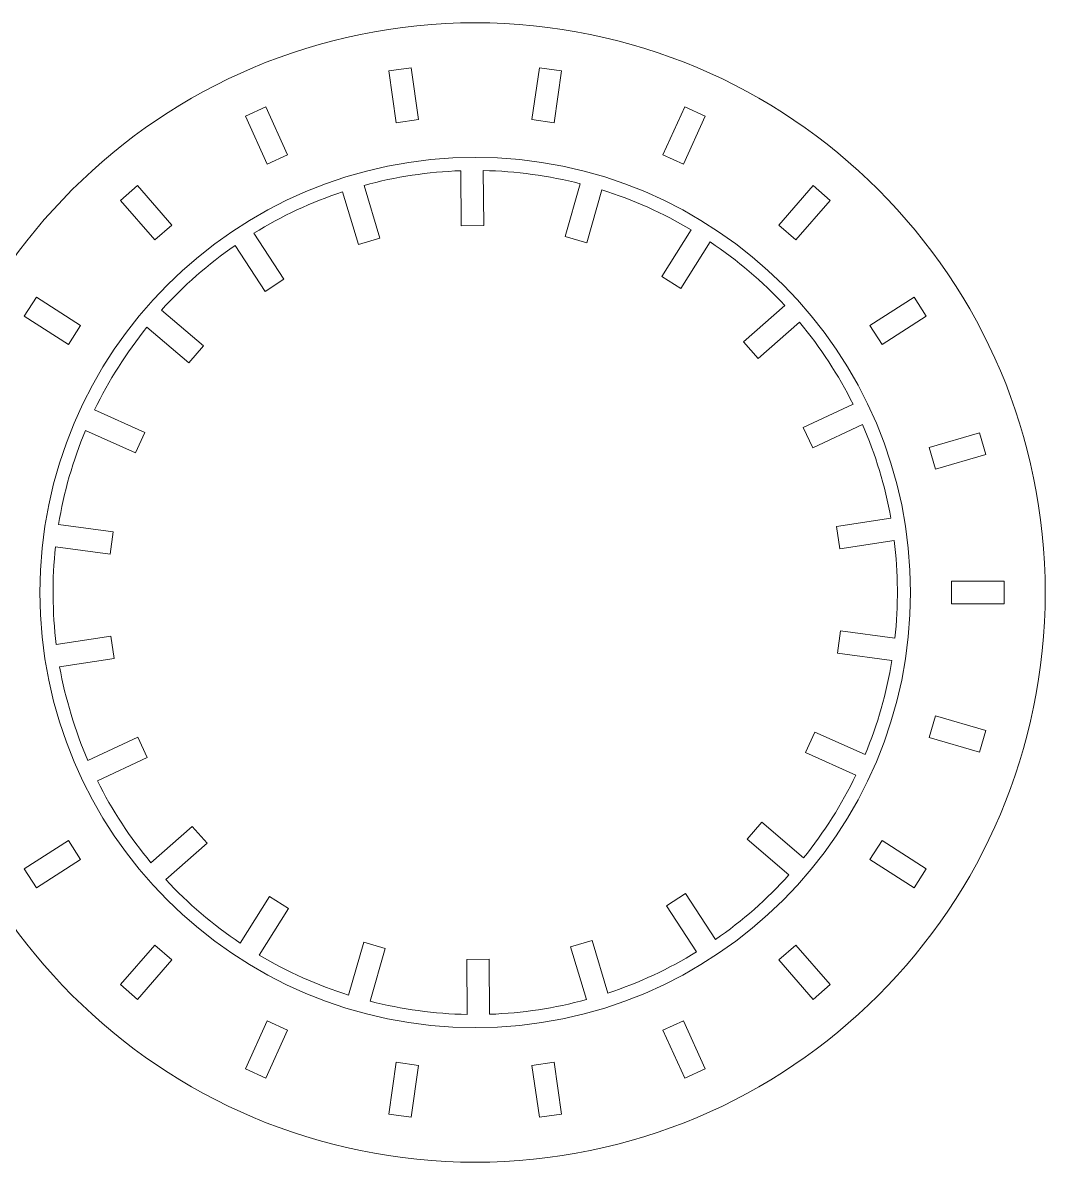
# Model space of a CAD drawing. Header units: millimetres. Extents: x -464 to 464, y -220 to 220.
# Drawn here: x 327.8 to 464.3, y 67.6 to 219.7 of the extents above; entities that cross this region are included whole.
import ezdxf

# ---------------------------------------------------------------- set-up
doc = ezdxf.new("R2010")
doc.units = ezdxf.units.MM
doc.header["$MEASUREMENT"] = 0
doc.layers.add('Camada 1', color=7, linetype='Continuous')

msp = doc.modelspace()

# ---------------------------------------------------------------- linework, layer by layer
at = {"layer": 'Camada 1', "lineweight": 20}
for points, knots in [([(464.2808, 143.6715), (464.2808, 185.6859), (430.2215, 219.7452), (388.2072, 219.7453), (388.2072, 219.7453), (346.1928, 219.7454), (312.1334, 185.6861), (312.1333, 143.6717), (312.1333, 143.6717), (312.1332, 101.6574), (346.1924, 67.598), (388.2068, 67.5978), (388.2068, 67.5978), (430.2211, 67.5976), (464.2806, 101.6568), (464.2808, 143.6715)], [0, 0, 0, 0, 0.2, 0.2, 0.2, 0.2, 0.4, 0.4, 0.4, 0.4, 0.6, 0.6, 0.6, 0.6, 1, 1, 1, 1]), ([(380.6427, 206.8228), (380.6427, 206.8228), (377.6733, 206.3959), (377.6733, 206.3959), (377.6733, 206.3959), (377.6733, 206.3959), (376.6771, 213.3246), (376.6771, 213.3246), (376.6771, 213.3246), (376.6771, 213.3246), (379.6465, 213.7516), (379.6465, 213.7516), (379.6465, 213.7516), (379.6465, 213.7516), (380.6427, 206.8228), (380.6427, 206.8228)], [0, 0, 0, 0, 0.2, 0.2, 0.2, 0.2, 0.4, 0.4, 0.4, 0.4, 0.6, 0.6, 0.6, 0.6, 1, 1, 1, 1]), ([(399.737, 213.3246), (399.737, 213.3246), (398.7408, 206.3959), (398.7408, 206.3959), (398.7408, 206.3959), (398.7408, 206.3959), (395.7714, 206.8228), (395.7714, 206.8228), (395.7714, 206.8228), (395.7714, 206.8228), (396.7676, 213.7516), (396.7676, 213.7516), (396.7676, 213.7516), (396.7676, 213.7516), (399.737, 213.3246), (399.737, 213.3246)], [0, 0, 0, 0, 0.2, 0.2, 0.2, 0.2, 0.4, 0.4, 0.4, 0.4, 0.6, 0.6, 0.6, 0.6, 1, 1, 1, 1]), ([(360.4285, 200.8874), (360.4285, 200.8874), (357.5206, 207.2548), (357.5206, 207.2548), (357.5206, 207.2548), (357.5206, 207.2548), (360.2495, 208.5011), (360.2495, 208.5011), (360.2495, 208.5011), (360.2495, 208.5011), (363.1574, 202.1336), (363.1574, 202.1336), (363.1574, 202.1336), (363.1574, 202.1336), (360.4285, 200.8874), (360.4285, 200.8874)], [0, 0, 0, 0, 0.2, 0.2, 0.2, 0.2, 0.4, 0.4, 0.4, 0.4, 0.6, 0.6, 0.6, 0.6, 1, 1, 1, 1]), ([(418.8935, 207.2548), (418.8935, 207.2548), (415.9856, 200.8874), (415.9856, 200.8874), (415.9856, 200.8874), (415.9856, 200.8874), (413.2567, 202.1336), (413.2567, 202.1336), (413.2567, 202.1336), (413.2567, 202.1336), (416.1646, 208.5011), (416.1646, 208.5011), (416.1646, 208.5011), (416.1646, 208.5011), (418.8935, 207.2548), (418.8935, 207.2548)], [0, 0, 0, 0, 0.2, 0.2, 0.2, 0.2, 0.4, 0.4, 0.4, 0.4, 0.6, 0.6, 0.6, 0.6, 1, 1, 1, 1]), ([(446.3101, 143.6712), (446.3099, 111.5819), (420.2962, 85.5684), (388.2069, 85.5685), (388.2069, 85.5685), (356.1174, 85.5686), (330.1039, 111.5823), (330.104, 143.6717), (330.104, 143.6717), (330.1041, 175.7611), (356.1177, 201.7747), (388.2072, 201.7746), (388.2072, 201.7746), (420.2965, 201.7746), (446.3101, 175.7609), (446.3101, 143.6712)], [0, 0, 0, 0, 0.2, 0.2, 0.2, 0.2, 0.4, 0.4, 0.4, 0.4, 0.6, 0.6, 0.6, 0.6, 1, 1, 1, 1]), ([(429.5091, 182.0049), (426.5367, 185.2075), (423.202, 188.0534), (419.5721, 190.4854), (419.5721, 190.4854), (419.5721, 190.4854), (415.6494, 184.2794), (415.6494, 184.2794), (415.6494, 184.2794), (415.6494, 184.2794), (413.1135, 185.8823), (413.1135, 185.8823), (413.1135, 185.8823), (413.1135, 185.8823), (417.0363, 192.0883), (417.0363, 192.0883), (417.0363, 192.0883), (413.2821, 194.3237), (409.2807, 196.1149), (405.1126, 197.4257), (405.1126, 197.4257), (405.1126, 197.4257), (403.0972, 190.3659), (403.0972, 190.3659), (403.0972, 190.3659), (403.0972, 190.3659), (400.2124, 191.1895), (400.2124, 191.1895), (400.2124, 191.1895), (400.2124, 191.1895), (402.2279, 198.2493), (402.2279, 198.2493), (402.2279, 198.2493), (397.996, 199.3365), (393.652, 199.9277), (389.2835, 200.0112), (389.2835, 200.0112), (389.2835, 200.0112), (389.3387, 192.6696), (389.3387, 192.6696), (389.3387, 192.6696), (389.3387, 192.6696), (386.3389, 192.647), (386.3389, 192.647), (386.3389, 192.647), (386.3389, 192.647), (386.2837, 199.9887), (386.2837, 199.9887), (386.2837, 199.9887), (381.9169, 199.8395), (377.5823, 199.183), (373.3673, 198.0324), (373.3673, 198.0324), (373.3673, 198.0324), (375.4886, 191.0037), (375.4886, 191.0037), (375.4886, 191.0037), (375.4886, 191.0037), (372.6165, 190.1368), (372.6165, 190.1368), (372.6165, 190.1368), (372.6165, 190.1368), (370.4952, 197.1656), (370.4952, 197.1656), (370.4952, 197.1656), (366.3474, 195.7922), (362.3733, 193.9411), (358.6531, 191.6495), (358.6531, 191.6495), (358.6531, 191.6495), (362.6688, 185.5032), (362.6688, 185.5032), (362.6688, 185.5032), (362.6688, 185.5032), (360.1573, 183.8623), (360.1573, 183.8623), (360.1573, 183.8623), (360.1573, 183.8623), (356.1416, 190.0087), (356.1416, 190.0087), (356.1416, 190.0087), (352.5487, 187.5224), (349.2572, 184.6266), (346.3333, 181.3798), (346.3333, 181.3798), (346.3333, 181.3798), (351.9179, 176.6137), (351.9179, 176.6137), (351.9179, 176.6137), (351.9179, 176.6137), (349.9704, 174.3318), (349.9704, 174.3318), (349.9704, 174.3318), (349.9704, 174.3318), (344.3858, 179.0979), (344.3858, 179.0979), (344.3858, 179.0979), (341.6389, 175.7), (339.2965, 171.9942), (337.4058, 168.0552), (337.4058, 168.0552), (337.4058, 168.0552), (344.107, 165.0555), (344.107, 165.0555), (344.107, 165.0555), (344.107, 165.0555), (342.8813, 162.3173), (342.8813, 162.3173), (342.8813, 162.3173), (342.8813, 162.3173), (336.1801, 165.317), (336.1801, 165.317), (336.1801, 165.317), (334.5018, 161.2829), (333.2983, 157.0673), (332.594, 152.7551), (332.594, 152.7551), (332.594, 152.7551), (339.8687, 151.7649), (339.8687, 151.7649), (339.8687, 151.7649), (339.8687, 151.7649), (339.4641, 148.7923), (339.4641, 148.7923), (339.4641, 148.7923), (339.4641, 148.7923), (332.1893, 149.7825), (332.1893, 149.7825), (332.1893, 149.7825), (331.7155, 145.439), (331.7485, 141.0552), (332.2875, 136.7193), (332.2875, 136.7193), (332.2875, 136.7193), (339.5466, 137.8187), (339.5466, 137.8187), (339.5466, 137.8187), (339.5466, 137.8187), (339.9958, 134.8525), (339.9958, 134.8525), (339.9958, 134.8525), (339.9958, 134.8525), (332.7368, 133.7531), (332.7368, 133.7531), (332.7368, 133.7531), (333.5058, 129.452), (334.7725, 125.255), (336.5114, 121.2465), (336.5114, 121.2465), (336.5114, 121.2465), (343.1666, 124.3466), (343.1666, 124.3466), (343.1666, 124.3466), (343.1666, 124.3466), (344.4334, 121.6271), (344.4334, 121.6271), (344.4334, 121.6271), (344.4334, 121.6271), (337.7781, 118.5271), (337.7781, 118.5271), (337.7781, 118.5271), (339.7277, 114.6169), (342.1256, 110.9467), (344.9233, 107.5906), (344.9233, 107.5906), (344.9233, 107.5906), (350.4356, 112.44), (350.4356, 112.44), (350.4356, 112.44), (350.4356, 112.44), (352.4171, 110.1876), (352.4171, 110.1876), (352.4171, 110.1876), (352.4171, 110.1876), (346.9048, 105.3382), (346.9048, 105.3382), (346.9048, 105.3382), (349.8772, 102.1356), (353.2119, 99.2897), (356.8418, 96.8577), (356.8418, 96.8577), (356.8418, 96.8577), (360.7645, 103.0637), (360.7645, 103.0637), (360.7645, 103.0637), (360.7645, 103.0637), (363.3004, 101.4608), (363.3004, 101.4608), (363.3004, 101.4608), (363.3004, 101.4608), (359.3776, 95.2548), (359.3776, 95.2548), (359.3776, 95.2548), (363.1318, 93.0194), (367.1332, 91.2282), (371.3013, 89.9174), (371.3013, 89.9174), (371.3013, 89.9174), (373.3167, 96.9772), (373.3167, 96.9772), (373.3167, 96.9772), (373.3167, 96.9772), (376.2015, 96.1536), (376.2015, 96.1536), (376.2015, 96.1536), (376.2015, 96.1536), (374.186, 89.0938), (374.186, 89.0938), (374.186, 89.0938), (378.4179, 88.0066), (382.7619, 87.4154), (387.1304, 87.3319), (387.1304, 87.3319), (387.1304, 87.3319), (387.0752, 94.6735), (387.0752, 94.6735), (387.0752, 94.6735), (387.0752, 94.6735), (390.075, 94.6961), (390.075, 94.6961), (390.075, 94.6961), (390.075, 94.6961), (390.1302, 87.3544), (390.1302, 87.3544), (390.1302, 87.3544), (394.497, 87.5036), (398.8316, 88.1601), (403.0466, 89.3107), (403.0466, 89.3107), (403.0466, 89.3107), (400.9253, 96.3394), (400.9253, 96.3394), (400.9253, 96.3394), (400.9253, 96.3394), (403.7974, 97.2063), (403.7974, 97.2063), (403.7974, 97.2063), (403.7974, 97.2063), (405.9187, 90.1775), (405.9187, 90.1775), (405.9187, 90.1775), (410.0665, 91.5509), (414.0406, 93.402), (417.7608, 95.6936), (417.7608, 95.6936), (417.7608, 95.6936), (413.7451, 101.8399), (413.7451, 101.8399), (413.7451, 101.8399), (413.7451, 101.8399), (416.2566, 103.4808), (416.2566, 103.4808), (416.2566, 103.4808), (416.2566, 103.4808), (420.2723, 97.3344), (420.2723, 97.3344), (420.2723, 97.3344), (423.8652, 99.8207), (427.1567, 102.7165), (430.0806, 105.9633), (430.0806, 105.9633), (430.0806, 105.9633), (424.496, 110.7294), (424.496, 110.7294), (424.496, 110.7294), (424.496, 110.7294), (426.4435, 113.0113), (426.4435, 113.0113), (426.4435, 113.0113), (426.4435, 113.0113), (432.0281, 108.2452), (432.0281, 108.2452), (432.0281, 108.2452), (434.775, 111.6431), (437.1174, 115.3489), (439.0081, 119.2879), (439.0081, 119.2879), (439.0081, 119.2879), (432.3069, 122.2876), (432.3069, 122.2876), (432.3069, 122.2876), (432.3069, 122.2876), (433.5326, 125.0258), (433.5326, 125.0258), (433.5326, 125.0258), (433.5326, 125.0258), (440.2338, 122.0261), (440.2338, 122.0261), (440.2338, 122.0261), (441.9121, 126.0602), (443.1156, 130.2758), (443.8199, 134.588), (443.8199, 134.588), (443.8199, 134.588), (436.5452, 135.5782), (436.5452, 135.5782), (436.5452, 135.5782), (436.5452, 135.5782), (436.9498, 138.5508), (436.9498, 138.5508), (436.9498, 138.5508), (436.9498, 138.5508), (444.2246, 137.5606), (444.2246, 137.5606), (444.2246, 137.5606), (444.6984, 141.904), (444.6655, 146.2877), (444.1264, 150.6238), (444.1264, 150.6238), (444.1264, 150.6238), (436.8673, 149.5244), (436.8673, 149.5244), (436.8673, 149.5244), (436.8673, 149.5244), (436.4181, 152.4906), (436.4181, 152.4906), (436.4181, 152.4906), (436.4181, 152.4906), (443.6771, 153.59), (443.6771, 153.59), (443.6771, 153.59), (442.9081, 157.8911), (441.6414, 162.0881), (439.9025, 166.0966), (439.9025, 166.0966), (439.9025, 166.0966), (433.2473, 162.9965), (433.2473, 162.9965), (433.2473, 162.9965), (433.2473, 162.9965), (431.9805, 165.716), (431.9805, 165.716), (431.9805, 165.716), (431.9805, 165.716), (438.6358, 168.816), (438.6358, 168.816), (438.6358, 168.816), (436.6862, 172.7262), (434.2883, 176.3964), (431.4906, 179.7525), (431.4906, 179.7525), (431.4906, 179.7525), (425.9783, 174.9031), (425.9783, 174.9031), (425.9783, 174.9031), (425.9783, 174.9031), (423.9968, 177.1555), (423.9968, 177.1555), (423.9968, 177.1555), (423.9968, 177.1555), (429.5091, 182.0049), (429.5091, 182.0049)], [0, 0, 0, 0, 0.01123596, 0.01123596, 0.01123596, 0.01123596, 0.02247191, 0.02247191, 0.02247191, 0.02247191, 0.03370787, 0.03370787, 0.03370787, 0.03370787, 0.04494382, 0.04494382, 0.04494382, 0.04494382, 0.05617978, 0.05617978, 0.05617978, 0.05617978, 0.06741573, 0.06741573, 0.06741573, 0.06741573, 0.07865169, 0.07865169, 0.07865169, 0.07865169, 0.08988764, 0.08988764, 0.08988764, 0.08988764, 0.1011236, 0.1011236, 0.1011236, 0.1011236, 0.11235955, 0.11235955, 0.11235955, 0.11235955, 0.12359551, 0.12359551, 0.12359551, 0.12359551, 0.13483146, 0.13483146, 0.13483146, 0.13483146, 0.14606742, 0.14606742, 0.14606742, 0.14606742, 0.15730337, 0.15730337, 0.15730337, 0.15730337, 0.16853933, 0.16853933, 0.16853933, 0.16853933, 0.17977528, 0.17977528, 0.17977528, 0.17977528, 0.19101124, 0.19101124, 0.19101124, 0.19101124, 0.20224719, 0.20224719, 0.20224719, 0.20224719, 0.21348315, 0.21348315, 0.21348315, 0.21348315, 0.2247191, 0.2247191, 0.2247191, 0.2247191, 0.23595506, 0.23595506, 0.23595506, 0.23595506, 0.24719101, 0.24719101, 0.24719101, 0.24719101, 0.25842697, 0.25842697, 0.25842697, 0.25842697, 0.26966292, 0.26966292, 0.26966292, 0.26966292, 0.28089888, 0.28089888, 0.28089888, 0.28089888, 0.29213483, 0.29213483, 0.29213483, 0.29213483, 0.30337079, 0.30337079, 0.30337079, 0.30337079, 0.31460674, 0.31460674, 0.31460674, 0.31460674, 0.3258427, 0.3258427, 0.3258427, 0.3258427, 0.33707865, 0.33707865, 0.33707865, 0.33707865, 0.34831461, 0.34831461, 0.34831461, 0.34831461, 0.35955056, 0.35955056, 0.35955056, 0.35955056, 0.37078652, 0.37078652, 0.37078652, 0.37078652, 0.38202247, 0.38202247, 0.38202247, 0.38202247, 0.39325843, 0.39325843, 0.39325843, 0.39325843, 0.40449438, 0.40449438, 0.40449438, 0.40449438, 0.41573034, 0.41573034, 0.41573034, 0.41573034, 0.42696629, 0.42696629, 0.42696629, 0.42696629, 0.43820225, 0.43820225, 0.43820225, 0.43820225, 0.4494382, 0.4494382, 0.4494382, 0.4494382, 0.46067416, 0.46067416, 0.46067416, 0.46067416, 0.47191011, 0.47191011, 0.47191011, 0.47191011, 0.48314607, 0.48314607, 0.48314607, 0.48314607, 0.49438202, 0.49438202, 0.49438202, 0.49438202, 0.50561798, 0.50561798, 0.50561798, 0.50561798, 0.51685393, 0.51685393, 0.51685393, 0.51685393, 0.52808989, 0.52808989, 0.52808989, 0.52808989, 0.53932584, 0.53932584, 0.53932584, 0.53932584, 0.5505618, 0.5505618, 0.5505618, 0.5505618, 0.56179775, 0.56179775, 0.56179775, 0.56179775, 0.57303371, 0.57303371, 0.57303371, 0.57303371, 0.58426966, 0.58426966, 0.58426966, 0.58426966, 0.59550562, 0.59550562, 0.59550562, 0.59550562, 0.60674157, 0.60674157, 0.60674157, 0.60674157, 0.61797753, 0.61797753, 0.61797753, 0.61797753, 0.62921348, 0.62921348, 0.62921348, 0.62921348, 0.64044944, 0.64044944, 0.64044944, 0.64044944, 0.65168539, 0.65168539, 0.65168539, 0.65168539, 0.66292135, 0.66292135, 0.66292135, 0.66292135, 0.6741573, 0.6741573, 0.6741573, 0.6741573, 0.68539326, 0.68539326, 0.68539326, 0.68539326, 0.69662921, 0.69662921, 0.69662921, 0.69662921, 0.70786517, 0.70786517, 0.70786517, 0.70786517, 0.71910112, 0.71910112, 0.71910112, 0.71910112, 0.73033708, 0.73033708, 0.73033708, 0.73033708, 0.74157303, 0.74157303, 0.74157303, 0.74157303, 0.75280899, 0.75280899, 0.75280899, 0.75280899, 0.76404494, 0.76404494, 0.76404494, 0.76404494, 0.7752809, 0.7752809, 0.7752809, 0.7752809, 0.78651685, 0.78651685, 0.78651685, 0.78651685, 0.79775281, 0.79775281, 0.79775281, 0.79775281, 0.80898876, 0.80898876, 0.80898876, 0.80898876, 0.82022472, 0.82022472, 0.82022472, 0.82022472, 0.83146067, 0.83146067, 0.83146067, 0.83146067, 0.84269663, 0.84269663, 0.84269663, 0.84269663, 0.85393258, 0.85393258, 0.85393258, 0.85393258, 0.86516854, 0.86516854, 0.86516854, 0.86516854, 0.87640449, 0.87640449, 0.87640449, 0.87640449, 0.88764045, 0.88764045, 0.88764045, 0.88764045, 0.8988764, 0.8988764, 0.8988764, 0.8988764, 0.91011236, 0.91011236, 0.91011236, 0.91011236, 0.92134831, 0.92134831, 0.92134831, 0.92134831, 0.93258427, 0.93258427, 0.93258427, 0.93258427, 0.94382022, 0.94382022, 0.94382022, 0.94382022, 0.95505618, 0.95505618, 0.95505618, 0.95505618, 0.96629213, 0.96629213, 0.96629213, 0.96629213, 0.97752809, 0.97752809, 0.97752809, 0.97752809, 1, 1, 1, 1]), ([(347.7014, 192.7082), (347.7014, 192.7082), (345.4341, 190.7436), (345.4341, 190.7436), (345.4341, 190.7436), (345.4341, 190.7436), (340.8501, 196.0338), (340.8501, 196.0338), (340.8501, 196.0338), (340.8501, 196.0338), (343.1173, 197.9984), (343.1173, 197.9984), (343.1173, 197.9984), (343.1173, 197.9984), (347.7014, 192.7082), (347.7014, 192.7082)], [0, 0, 0, 0, 0.2, 0.2, 0.2, 0.2, 0.4, 0.4, 0.4, 0.4, 0.6, 0.6, 0.6, 0.6, 1, 1, 1, 1]), ([(435.564, 196.0338), (435.564, 196.0338), (430.98, 190.7436), (430.98, 190.7436), (430.98, 190.7436), (430.98, 190.7436), (428.7127, 192.7082), (428.7127, 192.7082), (428.7127, 192.7082), (428.7127, 192.7082), (433.2968, 197.9984), (433.2968, 197.9984), (433.2968, 197.9984), (433.2968, 197.9984), (435.564, 196.0338), (435.564, 196.0338)], [0, 0, 0, 0, 0.2, 0.2, 0.2, 0.2, 0.4, 0.4, 0.4, 0.4, 0.6, 0.6, 0.6, 0.6, 1, 1, 1, 1]), ([(335.5269, 179.3101), (335.5269, 179.3101), (333.905, 176.7863), (333.905, 176.7863), (333.905, 176.7863), (333.905, 176.7863), (328.0162, 180.5708), (328.0162, 180.5708), (328.0162, 180.5708), (328.0162, 180.5708), (329.6381, 183.0945), (329.6381, 183.0945), (329.6381, 183.0945), (329.6381, 183.0945), (335.5269, 179.3101), (335.5269, 179.3101)], [0, 0, 0, 0, 0.2, 0.2, 0.2, 0.2, 0.4, 0.4, 0.4, 0.4, 0.6, 0.6, 0.6, 0.6, 1, 1, 1, 1]), ([(448.3979, 180.5708), (448.3979, 180.5708), (442.5091, 176.7863), (442.5091, 176.7863), (442.5091, 176.7863), (442.5091, 176.7863), (440.8872, 179.3101), (440.8872, 179.3101), (440.8872, 179.3101), (440.8872, 179.3101), (446.776, 183.0945), (446.776, 183.0945), (446.776, 183.0945), (446.776, 183.0945), (448.3979, 180.5708), (448.3979, 180.5708)], [0, 0, 0, 0, 0.2, 0.2, 0.2, 0.2, 0.4, 0.4, 0.4, 0.4, 0.6, 0.6, 0.6, 0.6, 1, 1, 1, 1]), ([(456.3555, 162.1184), (456.3555, 162.1184), (449.639, 160.1462), (449.639, 160.1462), (449.639, 160.1462), (449.639, 160.1462), (448.7938, 163.0247), (448.7938, 163.0247), (448.7938, 163.0247), (448.7938, 163.0247), (455.5103, 164.9969), (455.5103, 164.9969), (455.5103, 164.9969), (455.5103, 164.9969), (456.3555, 162.1184), (456.3555, 162.1184)], [0, 0, 0, 0, 0.2, 0.2, 0.2, 0.2, 0.4, 0.4, 0.4, 0.4, 0.6, 0.6, 0.6, 0.6, 1, 1, 1, 1]), ([(458.7921, 142.1716), (458.7921, 142.1716), (451.7921, 142.1716), (451.7921, 142.1716), (451.7921, 142.1716), (451.7921, 142.1716), (451.7921, 145.1715), (451.7921, 145.1715), (451.7921, 145.1715), (451.7921, 145.1715), (458.7921, 145.1715), (458.7921, 145.1715), (458.7921, 145.1715), (458.7921, 145.1715), (458.7921, 142.1716), (458.7921, 142.1716)], [0, 0, 0, 0, 0.2, 0.2, 0.2, 0.2, 0.4, 0.4, 0.4, 0.4, 0.6, 0.6, 0.6, 0.6, 1, 1, 1, 1]), ([(455.5103, 122.3462), (455.5103, 122.3462), (448.7938, 124.3184), (448.7938, 124.3184), (448.7938, 124.3184), (448.7938, 124.3184), (449.639, 127.1969), (449.639, 127.1969), (449.639, 127.1969), (449.639, 127.1969), (456.3555, 125.2247), (456.3555, 125.2247), (456.3555, 125.2247), (456.3555, 125.2247), (455.5103, 122.3462), (455.5103, 122.3462)], [0, 0, 0, 0, 0.2, 0.2, 0.2, 0.2, 0.4, 0.4, 0.4, 0.4, 0.6, 0.6, 0.6, 0.6, 1, 1, 1, 1]), ([(335.5269, 108.033), (335.5269, 108.033), (329.6381, 104.2486), (329.6381, 104.2486), (329.6381, 104.2486), (329.6381, 104.2486), (328.0162, 106.7723), (328.0162, 106.7723), (328.0162, 106.7723), (328.0162, 106.7723), (333.905, 110.5568), (333.905, 110.5568), (333.905, 110.5568), (333.905, 110.5568), (335.5269, 108.033), (335.5269, 108.033)], [0, 0, 0, 0, 0.2, 0.2, 0.2, 0.2, 0.4, 0.4, 0.4, 0.4, 0.6, 0.6, 0.6, 0.6, 1, 1, 1, 1]), ([(446.776, 104.2486), (446.776, 104.2486), (440.8872, 108.033), (440.8872, 108.033), (440.8872, 108.033), (440.8872, 108.033), (442.5091, 110.5568), (442.5091, 110.5568), (442.5091, 110.5568), (442.5091, 110.5568), (448.3979, 106.7723), (448.3979, 106.7723), (448.3979, 106.7723), (448.3979, 106.7723), (446.776, 104.2486), (446.776, 104.2486)], [0, 0, 0, 0, 0.2, 0.2, 0.2, 0.2, 0.4, 0.4, 0.4, 0.4, 0.6, 0.6, 0.6, 0.6, 1, 1, 1, 1]), ([(347.7014, 94.6349), (347.7014, 94.6349), (343.1173, 89.3447), (343.1173, 89.3447), (343.1173, 89.3447), (343.1173, 89.3447), (340.8501, 91.3093), (340.8501, 91.3093), (340.8501, 91.3093), (340.8501, 91.3093), (345.4341, 96.5995), (345.4341, 96.5995), (345.4341, 96.5995), (345.4341, 96.5995), (347.7014, 94.6349), (347.7014, 94.6349)], [0, 0, 0, 0, 0.2, 0.2, 0.2, 0.2, 0.4, 0.4, 0.4, 0.4, 0.6, 0.6, 0.6, 0.6, 1, 1, 1, 1]), ([(433.2968, 89.3447), (433.2968, 89.3447), (428.7127, 94.6349), (428.7127, 94.6349), (428.7127, 94.6349), (428.7127, 94.6349), (430.98, 96.5995), (430.98, 96.5995), (430.98, 96.5995), (430.98, 96.5995), (435.564, 91.3093), (435.564, 91.3093), (435.564, 91.3093), (435.564, 91.3093), (433.2968, 89.3447), (433.2968, 89.3447)], [0, 0, 0, 0, 0.2, 0.2, 0.2, 0.2, 0.4, 0.4, 0.4, 0.4, 0.6, 0.6, 0.6, 0.6, 1, 1, 1, 1]), ([(363.1574, 85.2095), (363.1574, 85.2095), (360.2495, 78.842), (360.2495, 78.842), (360.2495, 78.842), (360.2495, 78.842), (357.5206, 80.0883), (357.5206, 80.0883), (357.5206, 80.0883), (357.5206, 80.0883), (360.4285, 86.4557), (360.4285, 86.4557), (360.4285, 86.4557), (360.4285, 86.4557), (363.1574, 85.2095), (363.1574, 85.2095)], [0, 0, 0, 0, 0.2, 0.2, 0.2, 0.2, 0.4, 0.4, 0.4, 0.4, 0.6, 0.6, 0.6, 0.6, 1, 1, 1, 1]), ([(416.1646, 78.842), (416.1646, 78.842), (413.2567, 85.2095), (413.2567, 85.2095), (413.2567, 85.2095), (413.2567, 85.2095), (415.9856, 86.4557), (415.9856, 86.4557), (415.9856, 86.4557), (415.9856, 86.4557), (418.8935, 80.0883), (418.8935, 80.0883), (418.8935, 80.0883), (418.8935, 80.0883), (416.1646, 78.842), (416.1646, 78.842)], [0, 0, 0, 0, 0.2, 0.2, 0.2, 0.2, 0.4, 0.4, 0.4, 0.4, 0.6, 0.6, 0.6, 0.6, 1, 1, 1, 1]), ([(380.6427, 80.5203), (380.6427, 80.5203), (379.6465, 73.5915), (379.6465, 73.5915), (379.6465, 73.5915), (379.6465, 73.5915), (376.6771, 74.0185), (376.6771, 74.0185), (376.6771, 74.0185), (376.6771, 74.0185), (377.6733, 80.9472), (377.6733, 80.9472), (377.6733, 80.9472), (377.6733, 80.9472), (380.6427, 80.5203), (380.6427, 80.5203)], [0, 0, 0, 0, 0.2, 0.2, 0.2, 0.2, 0.4, 0.4, 0.4, 0.4, 0.6, 0.6, 0.6, 0.6, 1, 1, 1, 1]), ([(396.7676, 73.5915), (396.7676, 73.5915), (395.7714, 80.5203), (395.7714, 80.5203), (395.7714, 80.5203), (395.7714, 80.5203), (398.7408, 80.9472), (398.7408, 80.9472), (398.7408, 80.9472), (398.7408, 80.9472), (399.737, 74.0185), (399.737, 74.0185), (399.737, 74.0185), (399.737, 74.0185), (396.7676, 73.5915), (396.7676, 73.5915)], [0, 0, 0, 0, 0.2, 0.2, 0.2, 0.2, 0.4, 0.4, 0.4, 0.4, 0.6, 0.6, 0.6, 0.6, 1, 1, 1, 1])]:
    msp.add_open_spline(points, degree=3, knots=knots, dxfattribs=at)

doc.saveas('drawing.dxf')
